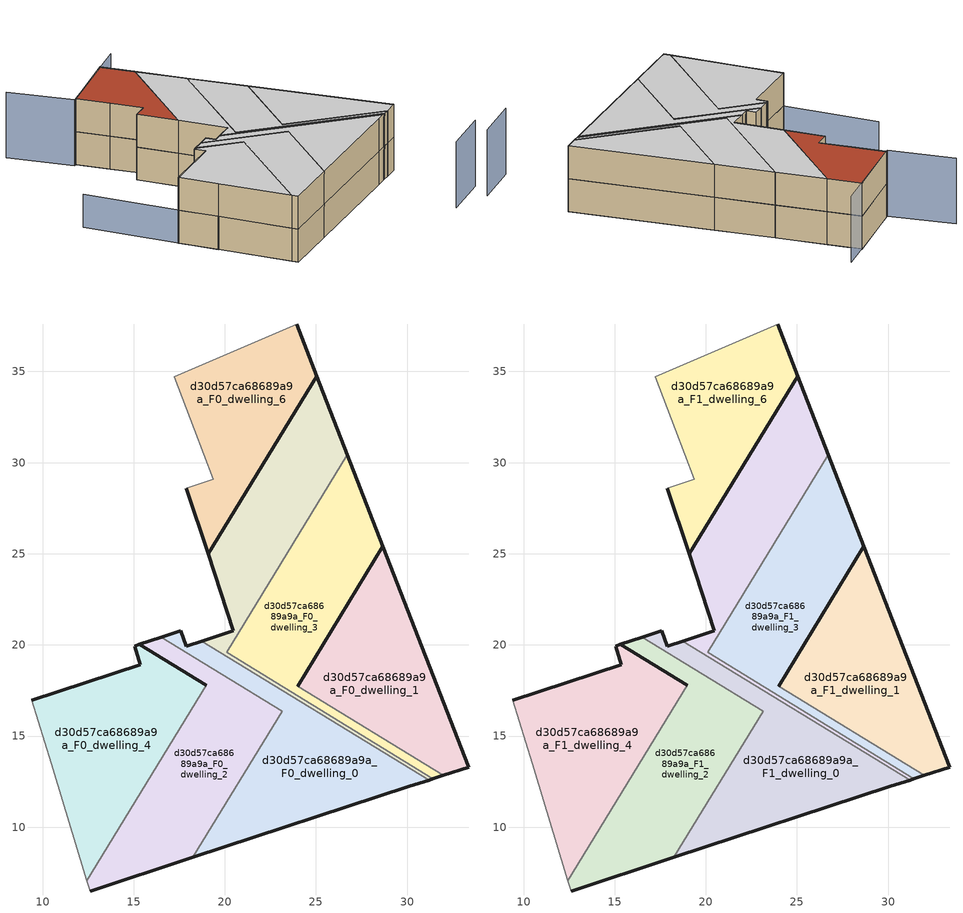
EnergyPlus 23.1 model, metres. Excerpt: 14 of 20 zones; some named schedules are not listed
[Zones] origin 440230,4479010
d30d57ca68689a9a_F0_dwelling_0
 floor ground (EU_floor_Construction): 30.12,12.24 31.2,12.59 18.73,20.21 17.97,19.96 17.87,19.93 17.58,20.78 16.51,20.42 23.14,16.37 18.24,8.34 z0
 wall outside (EU_wall_Construction): 16.51,20.42 17.58,20.78 17.87,19.93 17.97,19.96 18.73,20.21 / 31.2,12.59 30.12,12.24 18.24,8.34 z0:3
 wall to d30d57ca68689a9a_F0_dwelling_5 (EU_wall_Construction): 18.73,20.21 31.2,12.59 z0:3
 wall to d30d57ca68689a9a_F0_dwelling_2 (EU_wall_Construction): 18.24,8.34 23.14,16.37 16.51,20.42 z0:3
d30d57ca68689a9a_F0_dwelling_1
 floor ground (EU_floor_Construction): 33.38,13.3 28.67,25.41 23.99,17.74 31.99,12.84 z0
 wall outside (EU_wall_Construction): 23.99,17.74 28.67,25.41 33.38,13.3 31.99,12.84 z0:3
 wall to d30d57ca68689a9a_F0_dwelling_3 (EU_wall_Construction): 31.99,12.84 23.99,17.74 z0:3
d30d57ca68689a9a_F0_dwelling_2
 floor ground (EU_floor_Construction): 18.24,8.34 23.14,16.37 16.51,20.42 15.31,20.02 18.98,17.78 12.44,7.08 12.61,6.5 z0
 wall outside (EU_wall_Construction): 18.24,8.34 12.61,6.5 / 18.98,17.78 15.31,20.02 16.51,20.42 z0:3
 wall adiabatic (EU_wall_Construction): 12.61,6.5 12.44,7.08 z0:3
 wall to d30d57ca68689a9a_F0_dwelling_4 (EU_wall_Construction): 12.44,7.08 18.98,17.78 z0:3
d30d57ca68689a9a_F0_dwelling_3
 floor ground (EU_floor_Construction): 31.99,12.84 23.99,17.74 28.67,25.41 26.72,30.43 20.09,19.59 31.42,12.66 z0
 wall outside (EU_wall_Construction): 31.99,12.84 31.42,12.66 / 26.72,30.43 28.67,25.41 23.99,17.74 z0:3
 wall to d30d57ca68689a9a_F0_dwelling_5 (EU_wall_Construction): 31.42,12.66 20.09,19.59 26.72,30.43 z0:3
d30d57ca68689a9a_F0_dwelling_4
 floor ground (EU_floor_Construction): 12.44,7.08 18.98,17.78 15.31,20.02 15.05,19.94 15.35,18.92 9.41,16.97 10.47,13.51 z0
 wall outside (EU_wall_Construction): 9.41,16.97 15.35,18.92 15.05,19.94 15.31,20.02 18.98,17.78 z0:3
 wall adiabatic (EU_wall_Construction): 12.44,7.08 10.47,13.51 9.41,16.97 z0:3
d30d57ca68689a9a_F0_dwelling_5
 floor ground (EU_floor_Construction): 31.42,12.66 20.09,19.59 26.72,30.43 25.04,34.75 19.08,25 20.47,20.78 18.73,20.21 31.2,12.59 z0
 wall outside (EU_wall_Construction): 25.04,34.75 26.72,30.43 / 31.42,12.66 31.2,12.59 / 18.73,20.21 20.47,20.78 19.08,25 25.05,34.75 z0:3
d30d57ca68689a9a_F0_dwelling_6
 floor ground (EU_floor_Construction): 19.08,25 25.04,34.75 23.93,37.61 17.22,34.71 18.31,31.82 19.35,29.08 17.89,28.59 z0
 wall outside (EU_wall_Construction): 23.93,37.61 25.04,34.75 19.08,25 17.89,28.59 z0:3
 wall adiabatic (EU_wall_Construction): 17.89,28.59 19.35,29.08 18.31,31.82 17.22,34.71 23.93,37.61 z0:3
d30d57ca68689a9a_F1_dwelling_0
 floor to d30d57ca68689a9a_F0_dwelling_0 (EU_floor_Construction): 30.12,12.24 31.2,12.59 18.73,20.21 17.97,19.96 17.87,19.93 17.58,20.78 16.51,20.42 23.14,16.37 18.24,8.34 z3
 wall outside (EU_wall_Construction): 16.51,20.42 17.58,20.78 17.87,19.93 17.97,19.96 18.73,20.21 / 31.2,12.59 30.12,12.24 18.24,8.34 z3:6
 wall to d30d57ca68689a9a_F1_dwelling_5 (EU_wall_Construction): 18.73,20.21 31.2,12.59 z3:6
 wall to d30d57ca68689a9a_F1_dwelling_2 (EU_wall_Construction): 18.24,8.34 23.14,16.37 16.51,20.42 z3:6
 ceiling to d30d57ca68689a9a_F2_dwelling_0 (EU_floor_Construction): 31.2,12.59 30.12,12.24 18.24,8.34 23.14,16.37 16.51,20.42 17.58,20.78 17.87,19.93 17.97,19.96 18.73,20.21 z6
d30d57ca68689a9a_F1_dwelling_1
 floor to d30d57ca68689a9a_F0_dwelling_1 (EU_floor_Construction): 33.38,13.3 28.67,25.41 23.99,17.74 31.99,12.84 z3
 wall outside (EU_wall_Construction): 23.99,17.74 28.67,25.41 33.38,13.3 31.99,12.84 z3:6
 wall to d30d57ca68689a9a_F1_dwelling_3 (EU_wall_Construction): 31.99,12.84 23.99,17.74 z3:6
 ceiling to d30d57ca68689a9a_F2_dwelling_1 (EU_floor_Construction): 28.67,25.41 33.38,13.3 31.99,12.84 23.99,17.74 z6
d30d57ca68689a9a_F1_dwelling_2
 floor to d30d57ca68689a9a_F0_dwelling_2 (EU_floor_Construction): 18.24,8.34 23.14,16.37 16.51,20.42 15.31,20.02 18.98,17.78 12.44,7.08 12.61,6.5 z3
 wall outside (EU_wall_Construction): 18.24,8.34 12.61,6.5 / 18.98,17.78 15.31,20.02 16.51,20.42 z3:6
 wall adiabatic (EU_wall_Construction): 12.61,6.5 12.44,7.08 z3:6
 wall to d30d57ca68689a9a_F1_dwelling_4 (EU_wall_Construction): 12.44,7.08 18.98,17.78 z3:6
 ceiling to d30d57ca68689a9a_F2_dwelling_2 (EU_floor_Construction): 23.14,16.37 18.24,8.34 12.61,6.5 12.44,7.08 18.98,17.78 15.31,20.02 16.51,20.42 z6
d30d57ca68689a9a_F1_dwelling_3
 floor to d30d57ca68689a9a_F0_dwelling_3 (EU_floor_Construction): 31.99,12.84 23.99,17.74 28.67,25.41 26.72,30.43 20.09,19.59 31.42,12.66 z3
 wall outside (EU_wall_Construction): 31.99,12.84 31.42,12.66 / 26.72,30.43 28.67,25.41 23.99,17.74 z3:6
 wall to d30d57ca68689a9a_F1_dwelling_5 (EU_wall_Construction): 31.42,12.66 20.09,19.59 26.72,30.43 z3:6
 ceiling to d30d57ca68689a9a_F2_dwelling_3 (EU_floor_Construction): 26.72,30.43 28.67,25.41 23.99,17.74 31.99,12.84 31.42,12.66 20.09,19.59 z6
d30d57ca68689a9a_F1_dwelling_4
 floor to d30d57ca68689a9a_F0_dwelling_4 (EU_floor_Construction): 12.44,7.08 18.98,17.78 15.31,20.02 15.05,19.94 15.35,18.92 9.41,16.97 10.47,13.51 z3
 wall outside (EU_wall_Construction): 9.41,16.97 15.35,18.92 15.05,19.94 15.31,20.02 18.98,17.78 z3:6
 wall adiabatic (EU_wall_Construction): 12.44,7.08 10.47,13.51 9.41,16.97 z3:6
 ceiling to d30d57ca68689a9a_F2_dwelling_4 (EU_floor_Construction): 18.98,17.78 12.44,7.08 10.47,13.51 9.41,16.97 15.35,18.92 15.05,19.94 15.31,20.02 z6
d30d57ca68689a9a_F1_dwelling_5
 floor to d30d57ca68689a9a_F0_dwelling_5 (EU_floor_Construction): 31.42,12.66 20.09,19.59 26.72,30.43 25.04,34.75 19.08,25 20.47,20.78 18.73,20.21 31.2,12.59 z3
 wall outside (EU_wall_Construction): 25.04,34.75 26.72,30.43 / 31.42,12.66 31.2,12.59 / 18.73,20.21 20.47,20.78 19.08,25 25.05,34.75 z3:6
 ceiling to d30d57ca68689a9a_F2_dwelling_5 (EU_floor_Construction): 25.04,34.75 26.72,30.43 20.09,19.59 31.42,12.66 31.2,12.59 18.73,20.21 20.47,20.78 19.08,25 z6
d30d57ca68689a9a_F1_dwelling_6
 floor to d30d57ca68689a9a_F0_dwelling_6 (EU_floor_Construction): 19.08,25 25.04,34.75 23.93,37.61 17.22,34.71 18.31,31.82 19.35,29.08 17.89,28.59 z3
 wall outside (EU_wall_Construction): 23.93,37.61 25.04,34.75 19.08,25 17.89,28.59 z3:6
 wall adiabatic (EU_wall_Construction): 17.89,28.59 19.35,29.08 18.31,31.82 17.22,34.71 23.93,37.61 z3:6
 roof outside (EU_roof_Construction): 23.93,37.61 25.04,34.75 19.08,25 17.89,28.59 19.35,29.08 18.31,31.82 17.22,34.71 z6
shading: 30.38,4.02 35.05,5.82 / 26.75,38.79 17,34.61 / 17,34.61 14.62,40.16 z0:6; 6.98,25.37 10.49,13.45 z0:3
[Building]
EU S2 Campaign: North Axis=0; Terrain=City; Solar Distribution=FullExterior
[Site:Location]
Madrid: Latitude=40.5; Longitude=-3.5; Time Zone=1; Elevation=609
[SizingPeriod:WeatherFileDays]
AnnualSizingPeriod: Begin Month=1; Begin Day of Month=1; End Month=12; End Day of Month=31; Day of Week for Start Day=Monday; Use Weather File Daylight Saving Period=No; Use Weather File Rain and Snow Indicators=No
[MATERIAL]
EU_InternalMass_Material: Roughness=MediumRough; Thickness=0.1; Conductivity=1; Density=1800; Specific Heat=900; Thermal Absorptance=0.9; Solar Absorptance=0.7; Visible Absorptance=0.7
[MATERIAL:NOMASS] Roughness=MediumRough; Thermal Absorptance=0.9; Solar Absorptance=0.7; Visible Absorptance=0.7
Name | Thermal Resistance
EU_wall_NoMass | 1.60022
EU_roof_NoMass | 1.57597
EU_floor_NoMass | 0.470652
[CONSTRUCTION]
EU_wall_Construction: EU_wall_NoMass
EU_roof_Construction: EU_roof_NoMass
EU_floor_Construction: EU_floor_NoMass
EU_InternalMass_Construction: EU_InternalMass_Material
[ZONE] Type=1; Multiplier=1; Ceiling Height=autocalculate; Floor Area=autocalculate; Part of Total Floor Area=Yes
Name | Volume
d30d57ca68689a9a_F0_dwelling_0 | 157.862
d30d57ca68689a9a_F1_dwelling_0 | 157.863
d30d57ca68689a9a_F0_dwelling_1 | 154.932
d30d57ca68689a9a_F1_dwelling_1 | 154.931
d30d57ca68689a9a_F0_dwelling_2; d30d57ca68689a9a_F1_dwelling_2 | 163.93
d30d57ca68689a9a_F0_dwelling_3; d30d57ca68689a9a_F1_dwelling_3 | 154.952
d30d57ca68689a9a_F0_dwelling_4; d30d57ca68689a9a_F1_dwelling_4 | 173.002
d30d57ca68689a9a_F0_dwelling_5; d30d57ca68689a9a_F1_dwelling_5 | 138.79
d30d57ca68689a9a_F0_dwelling_6; d30d57ca68689a9a_F1_dwelling_6 | 141.085
[INTERNALMASS] Construction=EU_InternalMass_Construction
Name | Zone or ZoneList | Surface Area
d30d57ca68689a9a_F0_dwelling_0_EU_InternalMass | d30d57ca68689a9a_F0_dwelling_0 | 52.62
d30d57ca68689a9a_F0_dwelling_1_EU_InternalMass | d30d57ca68689a9a_F0_dwelling_1 | 51.6448
d30d57ca68689a9a_F0_dwelling_2_EU_InternalMass | d30d57ca68689a9a_F0_dwelling_2 | 54.6438
d30d57ca68689a9a_F0_dwelling_3_EU_InternalMass | d30d57ca68689a9a_F0_dwelling_3 | 51.6503
d30d57ca68689a9a_F0_dwelling_4_EU_InternalMass | d30d57ca68689a9a_F0_dwelling_4 | 57.6679
d30d57ca68689a9a_F0_dwelling_5_EU_InternalMass | d30d57ca68689a9a_F0_dwelling_5 | 46.2619
d30d57ca68689a9a_F0_dwelling_6_EU_InternalMass | d30d57ca68689a9a_F0_dwelling_6 | 47.0312
d30d57ca68689a9a_F1_dwelling_0_EU_InternalMass | d30d57ca68689a9a_F1_dwelling_0 | 52.62
d30d57ca68689a9a_F1_dwelling_1_EU_InternalMass | d30d57ca68689a9a_F1_dwelling_1 | 51.6448
d30d57ca68689a9a_F1_dwelling_2_EU_InternalMass | d30d57ca68689a9a_F1_dwelling_2 | 54.6438
d30d57ca68689a9a_F1_dwelling_3_EU_InternalMass | d30d57ca68689a9a_F1_dwelling_3 | 51.6503
d30d57ca68689a9a_F1_dwelling_4_EU_InternalMass | d30d57ca68689a9a_F1_dwelling_4 | 57.6679
d30d57ca68689a9a_F1_dwelling_5_EU_InternalMass | d30d57ca68689a9a_F1_dwelling_5 | 46.2619
d30d57ca68689a9a_F1_dwelling_6_EU_InternalMass | d30d57ca68689a9a_F1_dwelling_6 | 47.0312
[OTHEREQUIPMENT] Fuel Type=Electricity; Design Level Calculation Method=Watts/Area; Power per Zone Floor Area=1; Fraction Latent=0; Fraction Radiant=0; Fraction Lost=0; Carbon Dioxide Generation Rate=0; EndUse Subcategory=EU_Step8_InternalGains
Name | Zone or ZoneList or Space or SpaceList | Schedule
EU_Step8_InternalGain_d30d57ca68689a9a_F0_dwelling_0_f000 | d30d57ca68689a9a_F0_dwelling_0 | EU_Step8_GainSchedule_d30d57ca68689a9a_F0_dwelling_0_f000
EU_Step8_InternalGain_d30d57ca68689a9a_F0_dwelling_1_f000 | d30d57ca68689a9a_F0_dwelling_1 | EU_Step8_GainSchedule_d30d57ca68689a9a_F0_dwelling_1_f000
EU_Step8_InternalGain_d30d57ca68689a9a_F0_dwelling_2_f000 | d30d57ca68689a9a_F0_dwelling_2 | EU_Step8_GainSchedule_d30d57ca68689a9a_F0_dwelling_2_f000
EU_Step8_InternalGain_d30d57ca68689a9a_F0_dwelling_3_f000 | d30d57ca68689a9a_F0_dwelling_3 | EU_Step8_GainSchedule_d30d57ca68689a9a_F0_dwelling_3_f000
EU_Step8_InternalGain_d30d57ca68689a9a_F0_dwelling_4_f000 | d30d57ca68689a9a_F0_dwelling_4 | EU_Step8_GainSchedule_d30d57ca68689a9a_F0_dwelling_4_f000
EU_Step8_InternalGain_d30d57ca68689a9a_F0_dwelling_5_f000 | d30d57ca68689a9a_F0_dwelling_5 | EU_Step8_GainSchedule_d30d57ca68689a9a_F0_dwelling_5_f000
EU_Step8_InternalGain_d30d57ca68689a9a_F0_dwelling_6_f000 | d30d57ca68689a9a_F0_dwelling_6 | EU_Step8_GainSchedule_d30d57ca68689a9a_F0_dwelling_6_f000
EU_Step8_InternalGain_d30d57ca68689a9a_F1_dwelling_0_f000 | d30d57ca68689a9a_F1_dwelling_0 | EU_Step8_GainSchedule_d30d57ca68689a9a_F1_dwelling_0_f000
EU_Step8_InternalGain_d30d57ca68689a9a_F1_dwelling_1_f000 | d30d57ca68689a9a_F1_dwelling_1 | EU_Step8_GainSchedule_d30d57ca68689a9a_F1_dwelling_1_f000
EU_Step8_InternalGain_d30d57ca68689a9a_F1_dwelling_2_f000 | d30d57ca68689a9a_F1_dwelling_2 | EU_Step8_GainSchedule_d30d57ca68689a9a_F1_dwelling_2_f000
EU_Step8_InternalGain_d30d57ca68689a9a_F1_dwelling_3_f000 | d30d57ca68689a9a_F1_dwelling_3 | EU_Step8_GainSchedule_d30d57ca68689a9a_F1_dwelling_3_f000
EU_Step8_InternalGain_d30d57ca68689a9a_F1_dwelling_4_f000 | d30d57ca68689a9a_F1_dwelling_4 | EU_Step8_GainSchedule_d30d57ca68689a9a_F1_dwelling_4_f000
EU_Step8_InternalGain_d30d57ca68689a9a_F1_dwelling_5_f000 | d30d57ca68689a9a_F1_dwelling_5 | EU_Step8_GainSchedule_d30d57ca68689a9a_F1_dwelling_5_f000
EU_Step8_InternalGain_d30d57ca68689a9a_F1_dwelling_6_f000 | d30d57ca68689a9a_F1_dwelling_6 | EU_Step8_GainSchedule_d30d57ca68689a9a_F1_dwelling_6_f000
[ZONEVENTILATION:DESIGNFLOWRATE] Schedule=EU_AlwaysOn; Design Flow Rate Calculation Method=AirChanges/Hour; Air Changes per Hour=0.480704; Ventilation Type=Natural; Fan Pressure Rise=0; Fan Total Efficiency=1; Constant Term Coefficient=1; Temperature Term Coefficient=0; Velocity Term Coefficient=0; Velocity Squared Term Coefficient=0; Minimum Indoor Temperature=-100; Maximum Indoor Temperature=100; Delta Temperature=-100; Minimum Outdoor Temperature=-100; Maximum Outdoor Temperature=100; Maximum Wind Speed=40
Name | Zone or ZoneList or Space or SpaceList
EU_ConstantAir_d30d57ca68689a9a_F0_dwelling_0 | d30d57ca68689a9a_F0_dwelling_0
EU_ConstantAir_d30d57ca68689a9a_F0_dwelling_1 | d30d57ca68689a9a_F0_dwelling_1
EU_ConstantAir_d30d57ca68689a9a_F0_dwelling_2 | d30d57ca68689a9a_F0_dwelling_2
EU_ConstantAir_d30d57ca68689a9a_F0_dwelling_3 | d30d57ca68689a9a_F0_dwelling_3
EU_ConstantAir_d30d57ca68689a9a_F0_dwelling_4 | d30d57ca68689a9a_F0_dwelling_4
EU_ConstantAir_d30d57ca68689a9a_F0_dwelling_5 | d30d57ca68689a9a_F0_dwelling_5
EU_ConstantAir_d30d57ca68689a9a_F0_dwelling_6 | d30d57ca68689a9a_F0_dwelling_6
EU_ConstantAir_d30d57ca68689a9a_F1_dwelling_0 | d30d57ca68689a9a_F1_dwelling_0
EU_ConstantAir_d30d57ca68689a9a_F1_dwelling_1 | d30d57ca68689a9a_F1_dwelling_1
EU_ConstantAir_d30d57ca68689a9a_F1_dwelling_2 | d30d57ca68689a9a_F1_dwelling_2
EU_ConstantAir_d30d57ca68689a9a_F1_dwelling_3 | d30d57ca68689a9a_F1_dwelling_3
EU_ConstantAir_d30d57ca68689a9a_F1_dwelling_4 | d30d57ca68689a9a_F1_dwelling_4
EU_ConstantAir_d30d57ca68689a9a_F1_dwelling_5 | d30d57ca68689a9a_F1_dwelling_5
EU_ConstantAir_d30d57ca68689a9a_F1_dwelling_6 | d30d57ca68689a9a_F1_dwelling_6
[HVACTEMPLATE:THERMOSTAT] Constant Heating Setpoint=20; Constant Cooling Setpoint=50
EU_HeatOnly_d30d57ca68689a9a_F0_dwelling_0; EU_HeatOnly_d30d57ca68689a9a_F0_dwelling_1; EU_HeatOnly_d30d57ca68689a9a_F0_dwelling_2; EU_HeatOnly_d30d57ca68689a9a_F0_dwelling_3; EU_HeatOnly_d30d57ca68689a9a_F0_dwelling_4; EU_HeatOnly_d30d57ca68689a9a_F0_dwelling_5; EU_HeatOnly_d30d57ca68689a9a_F0_dwelling_6; EU_HeatOnly_d30d57ca68689a9a_F1_dwelling_0; EU_HeatOnly_d30d57ca68689a9a_F1_dwelling_1; EU_HeatOnly_d30d57ca68689a9a_F1_dwelling_2; EU_HeatOnly_d30d57ca68689a9a_F1_dwelling_3; EU_HeatOnly_d30d57ca68689a9a_F1_dwelling_4; EU_HeatOnly_d30d57ca68689a9a_F1_dwelling_5; EU_HeatOnly_d30d57ca68689a9a_F1_dwelling_6; EU_HeatOnly_d30d57ca68689a9a_F2_dwelling_0; EU_HeatOnly_d30d57ca68689a9a_F2_dwelling_1; EU_HeatOnly_d30d57ca68689a9a_F2_dwelling_2; EU_HeatOnly_d30d57ca68689a9a_F2_dwelling_3; EU_HeatOnly_d30d57ca68689a9a_F2_dwelling_4; EU_HeatOnly_d30d57ca68689a9a_F2_dwelling_5
[HVACTEMPLATE:ZONE:IDEALLOADSAIRSYSTEM] System Availability Schedule=EU_AlwaysOn; Maximum Heating Supply Air Temperature=50; Minimum Cooling Supply Air Temperature=13; Maximum Heating Supply Air Humidity Ratio=0.0156; Minimum Cooling Supply Air Humidity Ratio=0.0077; Heating Limit=NoLimit; Cooling Limit=NoLimit; Heating Availability Schedule=EU_AlwaysOn; Cooling Availability Schedule=EU_CoolingOff; Dehumidification Control Type=ConstantSensibleHeatRatio; Cooling Sensible Heat Ratio=0.7; Dehumidification Setpoint=60; Humidification Control Type=None; Humidification Setpoint=30; Outdoor Air Method=None; Outdoor Air Flow Rate per Person=0.00944; Outdoor Air Flow Rate per Zone Floor Area=0; Outdoor Air Flow Rate per Zone=0; Demand Controlled Ventilation Type=None; Outdoor Air Economizer Type=NoEconomizer; Heat Recovery Type=None; Sensible Heat Recovery Effectiveness=0.7; Latent Heat Recovery Effectiveness=0.65
Name | Template Thermostat
d30d57ca68689a9a_F0_dwelling_0 | EU_HeatOnly_d30d57ca68689a9a_F0_dwelling_0
d30d57ca68689a9a_F0_dwelling_1 | EU_HeatOnly_d30d57ca68689a9a_F0_dwelling_1
d30d57ca68689a9a_F0_dwelling_2 | EU_HeatOnly_d30d57ca68689a9a_F0_dwelling_2
d30d57ca68689a9a_F0_dwelling_3 | EU_HeatOnly_d30d57ca68689a9a_F0_dwelling_3
d30d57ca68689a9a_F0_dwelling_4 | EU_HeatOnly_d30d57ca68689a9a_F0_dwelling_4
d30d57ca68689a9a_F0_dwelling_5 | EU_HeatOnly_d30d57ca68689a9a_F0_dwelling_5
d30d57ca68689a9a_F0_dwelling_6 | EU_HeatOnly_d30d57ca68689a9a_F0_dwelling_6
d30d57ca68689a9a_F1_dwelling_0 | EU_HeatOnly_d30d57ca68689a9a_F1_dwelling_0
d30d57ca68689a9a_F1_dwelling_1 | EU_HeatOnly_d30d57ca68689a9a_F1_dwelling_1
d30d57ca68689a9a_F1_dwelling_2 | EU_HeatOnly_d30d57ca68689a9a_F1_dwelling_2
d30d57ca68689a9a_F1_dwelling_3 | EU_HeatOnly_d30d57ca68689a9a_F1_dwelling_3
d30d57ca68689a9a_F1_dwelling_4 | EU_HeatOnly_d30d57ca68689a9a_F1_dwelling_4
d30d57ca68689a9a_F1_dwelling_5 | EU_HeatOnly_d30d57ca68689a9a_F1_dwelling_5
d30d57ca68689a9a_F1_dwelling_6 | EU_HeatOnly_d30d57ca68689a9a_F1_dwelling_6
[SIZING:ZONE] Zone Cooling Design Supply Air Temperature Input Method=SupplyAirTemperature; Zone Cooling Design Supply Air Temperature=13; Zone Heating Design Supply Air Temperature Input Method=SupplyAirTemperature; Zone Heating Design Supply Air Temperature=50; Zone Cooling Design Supply Air Humidity Ratio=0.008; Zone Heating Design Supply Air Humidity Ratio=0.008; Cooling Design Air Flow Method=DesignDay; Cooling Design Air Flow Rate=0; Cooling Minimum Air Flow per Zone Floor Area=0.000762; Cooling Minimum Air Flow=0; Cooling Minimum Air Flow Fraction=0.2; Heating Design Air Flow Method=DesignDay; Heating Design Air Flow Rate=0; Heating Maximum Air Flow per Zone Floor Area=0.002032; Heating Maximum Air Flow=0.141576; Heating Maximum Air Flow Fraction=0.3; Account for Dedicated Outdoor Air System=No; Dedicated Outdoor Air System Control Strategy=NeutralSupplyAir; Dedicated Outdoor Air Low Setpoint Temperature for Design=autosize; Dedicated Outdoor Air High Setpoint Temperature for Design=autosize; Zone Load Sizing Method=Sensible Load Only No Latent Load; Zone Latent Cooling Design Supply Air Humidity Ratio Input Method=HumidityRatioDifference; Zone Cooling Design Supply Air Humidity Ratio Difference=0.005; Zone Latent Heating Design Supply Air Humidity Ratio Input Method=HumidityRatioDifference; Zone Humidification Design Supply Air Humidity Ratio Difference=0.005
d30d57ca68689a9a_F0_dwelling_0; d30d57ca68689a9a_F0_dwelling_1; d30d57ca68689a9a_F0_dwelling_2; d30d57ca68689a9a_F0_dwelling_3; d30d57ca68689a9a_F0_dwelling_4; d30d57ca68689a9a_F0_dwelling_5; d30d57ca68689a9a_F0_dwelling_6; d30d57ca68689a9a_F1_dwelling_0; d30d57ca68689a9a_F1_dwelling_1; d30d57ca68689a9a_F1_dwelling_2; d30d57ca68689a9a_F1_dwelling_3; d30d57ca68689a9a_F1_dwelling_4; d30d57ca68689a9a_F1_dwelling_5; d30d57ca68689a9a_F1_dwelling_6
[SCHEDULE:FILE]
EU_Step8_GainSchedule_d30d57ca68689a9a_F0_dwelling_0_f000: File=../../schedules/d30d57ca68689a9a/d30d57ca68689a9a_F0_dwelling_0_f000_gain.csv; Column Number=1; Rows to Skip at Top=0; Number of Hours of Data=8760; Column Separator=Comma; Interpolate to Timestep=No; Minutes per Item=60; Adjust Schedule for Daylight Savings=Yes
